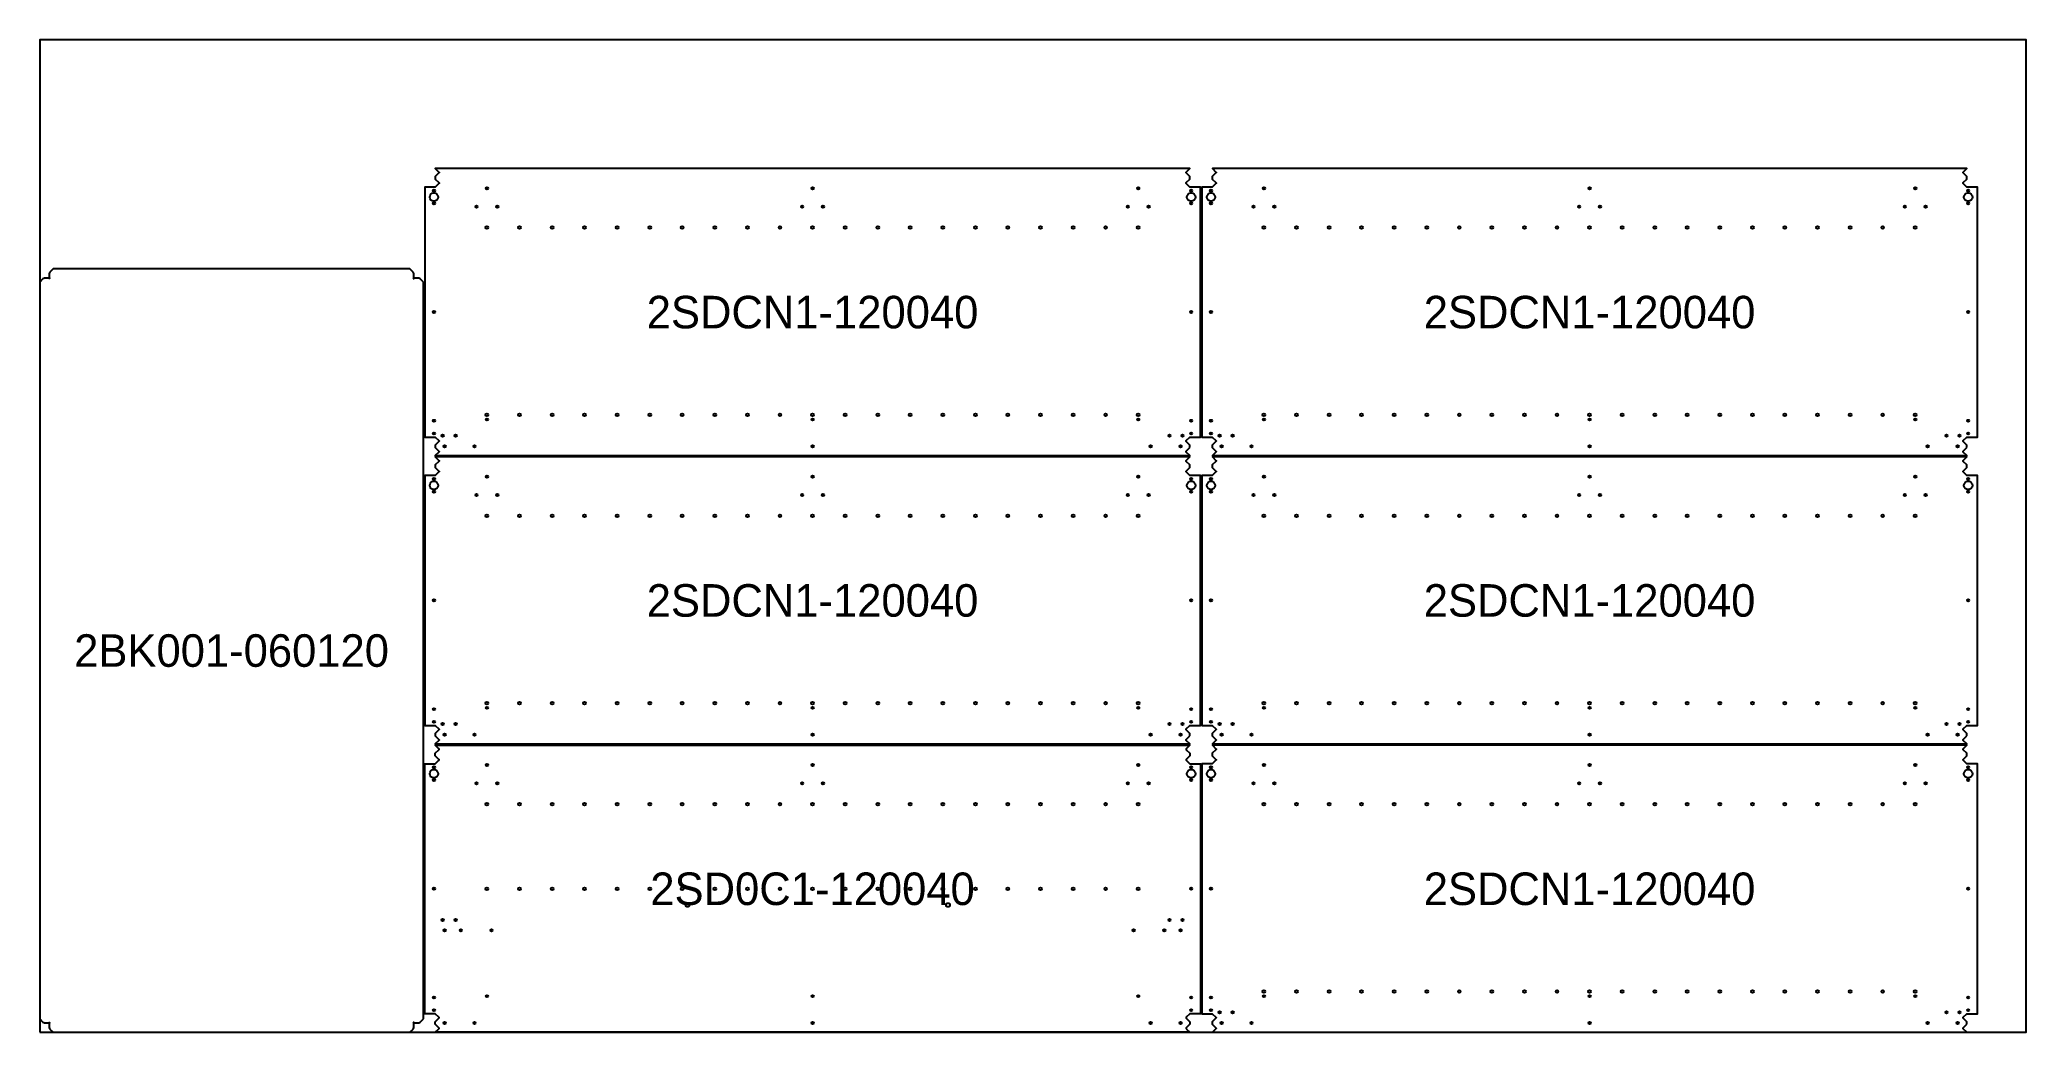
# Model space of a CAD drawing. Header units: millimetres. Extents: x 0 to 3050, y 0 to 1525.
import ezdxf
from ezdxf.enums import TextEntityAlignment as Align

# ---------------------------------------------------------------- set-up
doc = ezdxf.new("R2010")
doc.units = ezdxf.units.MM
for name, color, linetype in [('INTERIOR_PROFILES', 7, 'Continuous'), ('OUTER_PROFILES', 7, 'Continuous'), ('PART_LABELS', 7, 'Continuous'), ('SHEET_BORDER', 7, 'Continuous')]:
    doc.layers.add(name, color=color, linetype=linetype)

msp = doc.modelspace()

# ---------------------------------------------------------------- linework, layer by layer
at = {"layer": 'INTERIOR_PROFILES'}
for centre, radius in [((605.262, 1283.274), 6.5), ((605.262, 1293.024), 1.7), ((686.524, 1296.524), 1.7), ((1186.524, 1296.524), 1.7), ((1686.524, 1296.524), 1.7), ((1767.786, 1283.274), 6.5), ((1767.786, 1293.024), 1.7), ((1798.262, 1283.274), 6.5), ((1798.262, 1293.024), 1.7), ((1879.524, 1296.524), 1.7), ((2379.524, 1296.524), 1.7), ((2879.524, 1296.524), 1.7), ((2960.786, 1283.274), 6.5), ((2960.786, 1293.024), 1.7), ((605.262, 1273.524), 1.7), ((670.524, 1268.524), 1.7), ((702.524, 1268.524), 1.7), ((1170.524, 1268.524), 1.7), ((1202.524, 1268.524), 1.7), ((1670.524, 1268.524), 1.7), ((1702.524, 1268.524), 1.7), ((1767.786, 1273.524), 1.7), ((1798.262, 1273.524), 1.7), ((1863.524, 1268.524), 1.7), ((1895.524, 1268.524), 1.7), ((2363.524, 1268.524), 1.7), ((2395.524, 1268.524), 1.7), ((2863.524, 1268.524), 1.7), ((2895.524, 1268.524), 1.7), ((2960.786, 1273.524), 1.7), ((686.524, 1236.524), 2.117), ((736.524, 1236.524), 2.117), ((786.524, 1236.524), 2.117), ((836.524, 1236.524), 2.117), ((886.524, 1236.524), 2.117), ((936.524, 1236.524), 2.117), ((986.524, 1236.524), 2.117), ((1036.524, 1236.524), 2.117), ((1086.524, 1236.524), 2.117), ((1136.524, 1236.524), 2.117), ((1186.524, 1236.524), 2.117), ((1236.524, 1236.524), 2.117), ((1286.524, 1236.524), 2.117), ((1336.524, 1236.524), 2.117), ((1386.524, 1236.524), 2.117), ((1436.524, 1236.524), 2.117), ((1486.524, 1236.524), 2.117), ((1536.524, 1236.524), 2.117), ((1586.524, 1236.524), 2.117), ((1636.524, 1236.524), 2.117), ((1686.524, 1236.524), 2.117), ((1879.524, 1236.524), 2.117), ((1929.524, 1236.524), 2.117), ((1979.524, 1236.524), 2.117), ((2029.524, 1236.524), 2.117), ((2079.524, 1236.524), 2.117), ((2129.524, 1236.524), 2.117), ((2179.524, 1236.524), 2.117), ((2229.524, 1236.524), 2.117), ((2279.524, 1236.524), 2.117), ((2329.524, 1236.524), 2.117), ((2379.524, 1236.524), 2.117), ((2429.524, 1236.524), 2.117), ((2479.524, 1236.524), 2.117), ((2529.524, 1236.524), 2.117), ((2579.524, 1236.524), 2.117), ((2629.524, 1236.524), 2.117), ((2679.524, 1236.524), 2.117), ((2729.524, 1236.524), 2.117), ((2779.524, 1236.524), 2.117), ((2829.524, 1236.524), 2.117), ((2879.524, 1236.524), 2.117), ((605.262, 1106.524), 1.7), ((1767.786, 1106.524), 1.7), ((1798.262, 1106.524), 1.7), ((2960.786, 1106.524), 1.7), ((686.524, 948.524), 2.117), ((736.524, 948.524), 2.117), ((786.524, 948.524), 2.117), ((836.524, 948.524), 2.117), ((886.524, 948.524), 2.117), ((936.524, 948.524), 2.117), ((986.524, 948.524), 2.117), ((1036.524, 948.524), 2.117), ((1086.524, 948.524), 2.117), ((1136.524, 948.524), 2.117), ((1186.524, 948.524), 2.117), ((1236.524, 948.524), 2.117), ((1286.524, 948.524), 2.117), ((1336.524, 948.524), 2.117), ((1386.524, 948.524), 2.117), ((1436.524, 948.524), 2.117), ((1486.524, 948.524), 2.117), ((1536.524, 948.524), 2.117), ((1586.524, 948.524), 2.117), ((1636.524, 948.524), 2.117), ((1686.524, 948.524), 2.117), ((1879.524, 948.524), 2.117), ((1929.524, 948.524), 2.117), ((1979.524, 948.524), 2.117), ((2029.524, 948.524), 2.117), ((2079.524, 948.524), 2.117), ((2129.524, 948.524), 2.117), ((2179.524, 948.524), 2.117), ((2229.524, 948.524), 2.117), ((2279.524, 948.524), 2.117), ((2329.524, 948.524), 2.117), ((2379.524, 948.524), 2.117), ((2429.524, 948.524), 2.117), ((2479.524, 948.524), 2.117), ((2529.524, 948.524), 2.117), ((2579.524, 948.524), 2.117), ((2629.524, 948.524), 2.117), ((2679.524, 948.524), 2.117), ((2729.524, 948.524), 2.117), ((2779.524, 948.524), 2.117), ((2829.524, 948.524), 2.117), ((2879.524, 948.524), 2.117), ((605.262, 939.524), 1.7), ((605.262, 920.024), 1.7), ((618.524, 916.524), 1.7), ((638.524, 916.524), 1.7), ((686.524, 941.524), 1.7), ((1186.524, 941.524), 1.7), ((1686.524, 941.524), 1.7), ((1734.524, 916.524), 1.7), ((1754.524, 916.524), 1.7), ((1767.786, 939.524), 1.7), ((1767.786, 920.024), 1.7), ((1798.262, 939.524), 1.7), ((1798.262, 920.024), 1.7), ((1811.524, 916.524), 1.7), ((1831.524, 916.524), 1.7), ((1879.524, 941.524), 1.7), ((2379.524, 941.524), 1.7), ((2879.524, 941.524), 1.7), ((2927.524, 916.524), 1.7), ((2947.524, 916.524), 1.7), ((2960.786, 939.524), 1.7), ((2960.786, 920.024), 1.7), ((621.524, 900.262), 1.7), ((667.524, 900.262), 1.7), ((1186.524, 900.262), 1.7), ((1705.524, 900.262), 1.7), ((1751.524, 900.262), 1.7), ((1814.524, 900.262), 1.7), ((1860.524, 900.262), 1.7), ((2379.524, 900.262), 1.7), ((2898.524, 900.262), 1.7), ((2944.524, 900.262), 1.7), ((686.524, 853.524), 1.7), ((1186.524, 853.524), 1.7), ((1686.524, 853.524), 1.7), ((1879.524, 853.524), 1.7), ((2379.524, 853.524), 1.7), ((2879.524, 853.524), 1.7), ((605.262, 840.274), 6.5), ((605.262, 850.024), 1.7), ((605.262, 830.524), 1.7), ((670.524, 825.524), 1.7), ((702.524, 825.524), 1.7), ((1170.524, 825.524), 1.7), ((1202.524, 825.524), 1.7), ((1670.524, 825.524), 1.7), ((1702.524, 825.524), 1.7), ((1767.786, 840.274), 6.5), ((1767.786, 850.024), 1.7), ((1767.786, 830.524), 1.7), ((1798.262, 840.274), 6.5), ((1798.262, 850.024), 1.7), ((1798.262, 830.524), 1.7), ((1863.524, 825.524), 1.7), ((1895.524, 825.524), 1.7), ((2363.524, 825.524), 1.7), ((2395.524, 825.524), 1.7), ((2863.524, 825.524), 1.7), ((2895.524, 825.524), 1.7), ((2960.786, 840.274), 6.5), ((2960.786, 850.024), 1.7), ((2960.786, 830.524), 1.7), ((686.524, 793.524), 2.117), ((736.524, 793.524), 2.117), ((786.524, 793.524), 2.117), ((836.524, 793.524), 2.117), ((886.524, 793.524), 2.117), ((936.524, 793.524), 2.117), ((986.524, 793.524), 2.117), ((1036.524, 793.524), 2.117), ((1086.524, 793.524), 2.117), ((1136.524, 793.524), 2.117), ((1186.524, 793.524), 2.117), ((1236.524, 793.524), 2.117), ((1286.524, 793.524), 2.117), ((1336.524, 793.524), 2.117), ((1386.524, 793.524), 2.117), ((1436.524, 793.524), 2.117), ((1486.524, 793.524), 2.117), ((1536.524, 793.524), 2.117), ((1586.524, 793.524), 2.117), ((1636.524, 793.524), 2.117), ((1686.524, 793.524), 2.117), ((1879.524, 793.524), 2.117), ((1929.524, 793.524), 2.117), ((1979.524, 793.524), 2.117), ((2029.524, 793.524), 2.117), ((2079.524, 793.524), 2.117), ((2129.524, 793.524), 2.117), ((2179.524, 793.524), 2.117), ((2229.524, 793.524), 2.117), ((2279.524, 793.524), 2.117), ((2329.524, 793.524), 2.117), ((2379.524, 793.524), 2.117), ((2429.524, 793.524), 2.117), ((2479.524, 793.524), 2.117), ((2529.524, 793.524), 2.117), ((2579.524, 793.524), 2.117), ((2629.524, 793.524), 2.117), ((2679.524, 793.524), 2.117), ((2729.524, 793.524), 2.117), ((2779.524, 793.524), 2.117), ((2829.524, 793.524), 2.117), ((2879.524, 793.524), 2.117), ((605.262, 663.524), 1.7), ((1767.786, 663.524), 1.7), ((1798.262, 663.524), 1.7), ((2960.786, 663.524), 1.7), ((605.262, 496.524), 1.7), ((686.524, 505.524), 2.117), ((686.524, 498.524), 1.7), ((736.524, 505.524), 2.117), ((786.524, 505.524), 2.117), ((836.524, 505.524), 2.117), ((886.524, 505.524), 2.117), ((936.524, 505.524), 2.117), ((986.524, 505.524), 2.117), ((1036.524, 505.524), 2.117), ((1086.524, 505.524), 2.117), ((1136.524, 505.524), 2.117), ((1186.524, 505.524), 2.117), ((1186.524, 498.524), 1.7), ((1236.524, 505.524), 2.117), ((1286.524, 505.524), 2.117), ((1336.524, 505.524), 2.117), ((1386.524, 505.524), 2.117), ((1436.524, 505.524), 2.117), ((1486.524, 505.524), 2.117), ((1536.524, 505.524), 2.117), ((1586.524, 505.524), 2.117), ((1636.524, 505.524), 2.117), ((1686.524, 505.524), 2.117), ((1686.524, 498.524), 1.7), ((1767.786, 496.524), 1.7), ((1798.262, 496.524), 1.7), ((1879.524, 505.524), 2.117), ((1879.524, 498.524), 1.7), ((1929.524, 505.524), 2.117), ((1979.524, 505.524), 2.117), ((2029.524, 505.524), 2.117), ((2079.524, 505.524), 2.117), ((2129.524, 505.524), 2.117), ((2179.524, 505.524), 2.117), ((2229.524, 505.524), 2.117), ((2279.524, 505.524), 2.117), ((2329.524, 505.524), 2.117), ((2379.524, 505.524), 2.117), ((2379.524, 498.524), 1.7), ((2429.524, 505.524), 2.117), ((2479.524, 505.524), 2.117), ((2529.524, 505.524), 2.117), ((2579.524, 505.524), 2.117), ((2629.524, 505.524), 2.117), ((2679.524, 505.524), 2.117), ((2729.524, 505.524), 2.117), ((2779.524, 505.524), 2.117), ((2829.524, 505.524), 2.117), ((2879.524, 505.524), 2.117), ((2879.524, 498.524), 1.7), ((2960.786, 496.524), 1.7), ((605.262, 477.024), 1.7), ((618.524, 473.524), 1.7), ((621.524, 457.262), 1.7), ((638.524, 473.524), 1.7), ((667.524, 457.262), 1.7), ((1186.524, 457.262), 1.7), ((1705.524, 457.262), 1.7), ((1734.524, 473.524), 1.7), ((1751.524, 457.262), 1.7), ((1754.524, 473.524), 1.7), ((1767.786, 477.024), 1.7), ((1798.262, 477.024), 1.7), ((1811.524, 473.524), 1.7), ((1814.524, 457.262), 1.7), ((1831.524, 473.524), 1.7), ((1860.524, 457.262), 1.7), ((2379.524, 457.262), 1.7), ((2898.524, 457.262), 1.7), ((2927.524, 473.524), 1.7), ((2944.524, 457.262), 1.7), ((2947.524, 473.524), 1.7), ((2960.786, 477.024), 1.7), ((605.262, 397.274), 6.5), ((605.262, 407.024), 1.7), ((686.524, 410.524), 1.7), ((1186.524, 410.524), 1.7), ((1686.524, 410.524), 1.7), ((1767.786, 397.274), 6.5), ((1767.786, 407.024), 1.7), ((1798.262, 397.274), 6.5), ((1798.262, 407.024), 1.7), ((1879.524, 410.524), 1.7), ((2379.524, 410.524), 1.7), ((2879.524, 410.524), 1.7), ((2960.786, 397.274), 6.5), ((2960.786, 407.024), 1.7), ((605.262, 387.524), 1.7), ((670.524, 382.524), 1.7), ((702.524, 382.524), 1.7), ((1170.524, 382.524), 1.7), ((1202.524, 382.524), 1.7), ((1670.524, 382.524), 1.7), ((1702.524, 382.524), 1.7), ((1767.786, 387.524), 1.7), ((1798.262, 387.524), 1.7), ((1863.524, 382.524), 1.7), ((1895.524, 382.524), 1.7), ((2363.524, 382.524), 1.7), ((2395.524, 382.524), 1.7), ((2863.524, 382.524), 1.7), ((2895.524, 382.524), 1.7), ((2960.786, 387.524), 1.7), ((686.524, 350.524), 2.117), ((736.524, 350.524), 2.117), ((786.524, 350.524), 2.117), ((836.524, 350.524), 2.117), ((886.524, 350.524), 2.117), ((936.524, 350.524), 2.117), ((986.524, 350.524), 2.117), ((1036.524, 350.524), 2.117), ((1086.524, 350.524), 2.117), ((1136.524, 350.524), 2.117), ((1186.524, 350.524), 2.117), ((1236.524, 350.524), 2.117), ((1286.524, 350.524), 2.117), ((1336.524, 350.524), 2.117), ((1386.524, 350.524), 2.117), ((1436.524, 350.524), 2.117), ((1486.524, 350.524), 2.117), ((1536.524, 350.524), 2.117), ((1586.524, 350.524), 2.117), ((1636.524, 350.524), 2.117), ((1686.524, 350.524), 2.117), ((1879.524, 350.524), 2.117), ((1929.524, 350.524), 2.117), ((1979.524, 350.524), 2.117), ((2029.524, 350.524), 2.117), ((2079.524, 350.524), 2.117), ((2129.524, 350.524), 2.117), ((2179.524, 350.524), 2.117), ((2229.524, 350.524), 2.117), ((2279.524, 350.524), 2.117), ((2329.524, 350.524), 2.117), ((2379.524, 350.524), 2.117), ((2429.524, 350.524), 2.117), ((2479.524, 350.524), 2.117), ((2529.524, 350.524), 2.117), ((2579.524, 350.524), 2.117), ((2629.524, 350.524), 2.117), ((2679.524, 350.524), 2.117), ((2729.524, 350.524), 2.117), ((2779.524, 350.524), 2.117), ((2829.524, 350.524), 2.117), ((2879.524, 350.524), 2.117), ((605.262, 220.524), 1.7), ((686.524, 220.524), 2.117), ((736.524, 220.524), 2.117), ((786.524, 220.524), 2.117), ((836.524, 220.524), 2.117), ((886.524, 220.524), 2.117), ((936.524, 220.524), 2.117), ((986.524, 220.524), 2.117), ((1036.524, 220.524), 2.117), ((1086.524, 220.524), 2.117), ((1136.524, 220.524), 2.117), ((1186.524, 220.524), 2.117), ((1236.524, 220.524), 2.117), ((1286.524, 220.524), 2.117), ((1336.524, 220.524), 2.117), ((1386.524, 220.524), 2.117), ((1436.524, 220.524), 2.117), ((1486.524, 220.524), 2.117), ((1536.524, 220.524), 2.117), ((1586.524, 220.524), 2.117), ((1636.524, 220.524), 2.117), ((1686.524, 220.524), 2.117), ((1767.786, 220.524), 1.7), ((1798.262, 220.524), 1.7), ((2960.786, 220.524), 1.7), ((994.524, 195.524), 3), ((1394.524, 195.524), 3), ((618.524, 172.524), 1.7), ((621.524, 156.524), 1.7), ((638.524, 172.524), 1.7), ((646.524, 156.524), 1.7), ((693.524, 156.524), 1.7), ((1679.524, 156.524), 1.7), ((1726.524, 156.524), 1.7), ((1734.524, 172.524), 1.7), ((1751.524, 156.524), 1.7), ((1754.524, 172.524), 1.7), ((1879.524, 62.524), 2.117), ((1929.524, 62.524), 2.117), ((1979.524, 62.524), 2.117), ((2029.524, 62.524), 2.117), ((2079.524, 62.524), 2.117), ((2129.524, 62.524), 2.117), ((2179.524, 62.524), 2.117), ((2229.524, 62.524), 2.117), ((2279.524, 62.524), 2.117), ((2329.524, 62.524), 2.117), ((2379.524, 62.524), 2.117), ((2429.524, 62.524), 2.117), ((2479.524, 62.524), 2.117), ((2529.524, 62.524), 2.117), ((2579.524, 62.524), 2.117), ((2629.524, 62.524), 2.117), ((2679.524, 62.524), 2.117), ((2729.524, 62.524), 2.117), ((2779.524, 62.524), 2.117), ((2829.524, 62.524), 2.117), ((2879.524, 62.524), 2.117), ((605.262, 53.524), 1.7), ((605.262, 34.024), 1.7), ((686.524, 55.524), 1.7), ((1186.524, 55.524), 1.7), ((1686.524, 55.524), 1.7), ((1767.786, 53.524), 1.7), ((1767.786, 34.024), 1.7), ((1798.262, 53.524), 1.7), ((1798.262, 34.024), 1.7), ((1811.524, 30.524), 1.7), ((1831.524, 30.524), 1.7), ((1879.524, 55.524), 1.7), ((2379.524, 55.524), 1.7), ((2879.524, 55.524), 1.7), ((2927.524, 30.524), 1.7), ((2947.524, 30.524), 1.7), ((2960.786, 53.524), 1.7), ((2960.786, 34.024), 1.7), ((621.524, 14.262), 1.7), ((667.524, 14.262), 1.7), ((1186.524, 14.262), 1.7), ((1705.524, 14.262), 1.7), ((1751.524, 14.262), 1.7), ((1814.524, 14.262), 1.7), ((1860.524, 14.262), 1.7), ((2379.524, 14.262), 1.7), ((2898.524, 14.262), 1.7), ((2944.524, 14.262), 1.7)]:
    msp.add_circle(centre, radius, dxfattribs=at)
at = {"layer": 'OUTER_PROFILES'}
for p, q in [((14.547, 1165.786), (14.547, 1159.786)), ((20.547, 1173.048), (15.547, 1168.048)), ((568.405, 1173.048), (20.547, 1173.048)), ((573.405, 1168.048), (568.405, 1173.048)), ((574.405, 1159.786), (574.405, 1165.786)), ((4.952, 1157.453), (-0.048, 1152.453)), ((-0.048, 1152.453), (-0.048, 20.595)), ((13.214, 1158.453), (7.214, 1158.453)), ((15.547, 1157.524), (15.476, 1157.453)), ((573.476, 1157.453), (573.405, 1157.524)), ((581.738, 1158.453), (575.738, 1158.453)), ((589, 1152.453), (584, 1157.453)), ((589, 20.595), (589, 1152.453)), ((-0.048, 20.595), (4.952, 15.595)), ((7.214, 14.595), (13.214, 14.595)), ((14.547, 13.262), (14.547, 7.262)), ((15.476, 15.595), (15.547, 15.524)), ((15.547, 5), (20.547, 0)), ((20.547, 0), (568.405, 0)), ((568.405, 0), (573.405, 5)), ((573.405, 15.524), (573.476, 15.595)), ((574.405, 7.262), (574.405, 13.262)), ((575.738, 14.595), (581.738, 14.595)), ((584, 15.595), (589, 20.595))]:
    msp.add_line(p, q, dxfattribs=at)
for points in [[(1765.786, 898.333), (1765.786, 902.191), (1760.291, 907.686, -0.414214), (1760.291, 909.1), (1765.786, 914.595), (1782.048, 914.595), (1782.048, 1298.453), (1765.786, 1298.453), (1760.291, 1303.948, -0.414214), (1760.291, 1305.362), (1765.786, 1310.857), (1765.786, 1314.715), (1760.291, 1320.21, -0.414214), (1760.291, 1321.624), (1765.715, 1327.048), (607.333, 1327.048), (612.757, 1321.624, -0.414214), (612.757, 1320.21), (607.262, 1314.715), (607.262, 1310.857), (612.757, 1305.362, -0.414214), (612.757, 1303.948), (607.262, 1298.453), (591, 1298.453), (591, 914.595), (607.262, 914.595), (612.757, 909.1, -0.414214), (612.757, 907.686), (607.262, 902.191), (607.262, 898.333), (612.757, 892.838, -0.414214), (612.757, 891.424), (607.333, 886), (1765.715, 886), (1760.291, 891.424, -0.414214), (1760.291, 892.838)], [(2958.786, 898.333), (2958.786, 902.191), (2953.291, 907.686, -0.414214), (2953.291, 909.1), (2958.786, 914.595), (2975.048, 914.595), (2975.048, 1298.453), (2958.786, 1298.453), (2953.291, 1303.948, -0.414214), (2953.291, 1305.362), (2958.786, 1310.857), (2958.786, 1314.715), (2953.291, 1320.21, -0.414214), (2953.291, 1321.624), (2958.715, 1327.048), (1800.333, 1327.048), (1805.757, 1321.624, -0.414214), (1805.757, 1320.21), (1800.262, 1314.715), (1800.262, 1310.857), (1805.757, 1305.362, -0.414214), (1805.757, 1303.948), (1800.262, 1298.453), (1784, 1298.453), (1784, 914.595), (1800.262, 914.595), (1805.757, 909.1, -0.414214), (1805.757, 907.686), (1800.262, 902.191), (1800.262, 898.333), (1805.757, 892.838, -0.414214), (1805.757, 891.424), (1800.333, 886), (2958.715, 886), (2953.291, 891.424, -0.414214), (2953.291, 892.838)], [(1765.786, 455.333), (1765.786, 459.191), (1760.291, 464.686, -0.414214), (1760.291, 466.1), (1765.786, 471.595), (1782.048, 471.595), (1782.048, 855.453), (1765.786, 855.453), (1760.291, 860.948, -0.414214), (1760.291, 862.362), (1765.786, 867.857), (1765.786, 871.715), (1760.291, 877.21, -0.414214), (1760.291, 878.624), (1765.715, 884.048), (607.333, 884.048), (612.757, 878.624, -0.414214), (612.757, 877.21), (607.262, 871.715), (607.262, 867.857), (612.757, 862.362, -0.414214), (612.757, 860.948), (607.262, 855.453), (591, 855.453), (591, 471.595), (607.262, 471.595), (612.757, 466.1, -0.414214), (612.757, 464.686), (607.262, 459.191), (607.262, 455.333), (612.757, 449.838, -0.414214), (612.757, 448.424), (607.333, 443), (1765.715, 443), (1760.291, 448.424, -0.414214), (1760.291, 449.838)], [(2958.786, 455.333), (2958.786, 459.191), (2953.291, 464.686, -0.414214), (2953.291, 466.1), (2958.786, 471.595), (2975.048, 471.595), (2975.048, 855.453), (2958.786, 855.453), (2953.291, 860.948, -0.414214), (2953.291, 862.362), (2958.786, 867.857), (2958.786, 871.715), (2953.291, 877.21, -0.414214), (2953.291, 878.624), (2958.715, 884.048), (1800.333, 884.048), (1805.757, 878.624, -0.414214), (1805.757, 877.21), (1800.262, 871.715), (1800.262, 867.857), (1805.757, 862.362, -0.414214), (1805.757, 860.948), (1800.262, 855.453), (1784, 855.453), (1784, 471.595), (1800.262, 471.595), (1805.757, 466.1, -0.414214), (1805.757, 464.686), (1800.262, 459.191), (1800.262, 455.333), (1805.757, 449.838, -0.414214), (1805.757, 448.424), (1800.333, 443), (2958.715, 443), (2953.291, 448.424, -0.414214), (2953.291, 449.838)], [(1760.291, 5.424), (1765.715, 0), (607.333, 0), (612.757, 5.424, 0.414214), (612.757, 6.838), (607.262, 12.333), (607.262, 16.191), (612.757, 21.686, 0.414214), (612.757, 23.1), (607.262, 28.595), (591, 28.595), (591, 412.453), (607.262, 412.453), (612.757, 417.948, 0.414214), (612.757, 419.362), (607.262, 424.857), (607.262, 428.715), (612.757, 434.21, 0.414214), (612.757, 435.624), (607.333, 441.048), (1765.715, 441.048), (1760.291, 435.624, 0.414214), (1760.291, 434.21), (1765.786, 428.715), (1765.786, 424.857), (1760.291, 419.362, 0.414214), (1760.291, 417.948), (1765.786, 412.453), (1782.048, 412.453), (1782.048, 28.595), (1765.786, 28.595), (1760.291, 23.1, 0.414214), (1760.291, 21.686), (1765.786, 16.191), (1765.786, 12.333), (1760.291, 6.838, 0.414214)], [(2958.786, 12.333), (2958.786, 16.191), (2953.291, 21.686, -0.414214), (2953.291, 23.1), (2958.786, 28.595), (2975.048, 28.595), (2975.048, 412.453), (2958.786, 412.453), (2953.291, 417.948, -0.414214), (2953.291, 419.362), (2958.786, 424.857), (2958.786, 428.715), (2953.291, 434.21, -0.414214), (2953.291, 435.624), (2958.715, 441.048), (1800.333, 441.048), (1805.757, 435.624, -0.414214), (1805.757, 434.21), (1800.262, 428.715), (1800.262, 424.857), (1805.757, 419.362, -0.414214), (1805.757, 417.948), (1800.262, 412.453), (1784, 412.453), (1784, 28.595), (1800.262, 28.595), (1805.757, 23.1, -0.414214), (1805.757, 21.686), (1800.262, 16.191), (1800.262, 12.333), (1805.757, 6.838, -0.414214), (1805.757, 5.424), (1800.333, 0), (2958.715, 0), (2953.291, 5.424, -0.414214), (2953.291, 6.838)]]:
    msp.add_lwpolyline(points, format="xyb", close=True, dxfattribs=at)
for points, knots in [([(15.547, 1168.048), (15.056, 1167.341), (14.6, 1166.634), (14.552, 1165.927), (14.548, 1165.88), (14.547, 1165.833), (14.547, 1165.786)], [1.570796, 1.570796, 1.570796, 1.570796, 3.043762, 3.043762, 3.043762, 3.141593, 3.141593, 3.141593, 3.141593]), ([(14.547, 1159.786), (14.547, 1159.079), (14.961, 1158.372), (15.449, 1157.665), (15.482, 1157.618), (15.514, 1157.571), (15.547, 1157.524)], [-3.141593, -3.141593, -3.141593, -3.141593, -1.668627, -1.668627, -1.668627, -1.570796, -1.570796, -1.570796, -1.570796]), ([(574.405, 1165.786), (574.405, 1165.833), (574.404, 1165.88), (574.401, 1165.927), (574.353, 1166.634), (573.896, 1167.341), (573.405, 1168.048)], [-3.141593, -3.141593, -3.141593, -3.141593, -3.043762, -3.043762, -3.043762, -1.570796, -1.570796, -1.570796, -1.570796]), ([(573.405, 1157.524), (573.438, 1157.571), (573.471, 1157.618), (573.503, 1157.665), (573.992, 1158.372), (574.405, 1159.079), (574.405, 1159.786)], [1.570796, 1.570796, 1.570796, 1.570796, 1.668627, 1.668627, 1.668627, 3.141593, 3.141593, 3.141593, 3.141593]), ([(7.214, 1158.453), (7.167, 1158.453), (7.12, 1158.452), (7.073, 1158.448), (6.366, 1158.4), (5.659, 1157.944), (4.952, 1157.453)], [-3.141593, -3.141593, -3.141593, -3.141593, -3.043762, -3.043762, -3.043762, -1.570796, -1.570796, -1.570796, -1.570796]), ([(15.476, 1157.453), (15.429, 1157.486), (15.382, 1157.518), (15.335, 1157.551), (14.628, 1158.039), (13.921, 1158.453), (13.214, 1158.453)], [1.570796, 1.570796, 1.570796, 1.570796, 1.668627, 1.668627, 1.668627, 3.141593, 3.141593, 3.141593, 3.141593]), ([(575.738, 1158.453), (575.031, 1158.453), (574.324, 1158.039), (573.617, 1157.551), (573.57, 1157.518), (573.523, 1157.486), (573.476, 1157.453)], [-3.141593, -3.141593, -3.141593, -3.141593, -1.668627, -1.668627, -1.668627, -1.570796, -1.570796, -1.570796, -1.570796]), ([(584, 1157.453), (583.293, 1157.944), (582.586, 1158.4), (581.879, 1158.448), (581.832, 1158.452), (581.785, 1158.453), (581.738, 1158.453)], [1.570796, 1.570796, 1.570796, 1.570796, 3.043762, 3.043762, 3.043762, 3.141593, 3.141593, 3.141593, 3.141593]), ([(4.952, 15.595), (5.659, 15.104), (6.366, 14.647), (7.073, 14.599), (7.12, 14.596), (7.167, 14.595), (7.214, 14.595)], [1.570796, 1.570796, 1.570796, 1.570796, 3.043762, 3.043762, 3.043762, 3.141593, 3.141593, 3.141593, 3.141593]), ([(13.214, 14.595), (13.921, 14.595), (14.628, 15.008), (15.335, 15.497), (15.382, 15.529), (15.429, 15.562), (15.476, 15.595)], [-3.141593, -3.141593, -3.141593, -3.141593, -1.668627, -1.668627, -1.668627, -1.570796, -1.570796, -1.570796, -1.570796]), ([(15.547, 15.524), (15.514, 15.477), (15.482, 15.43), (15.449, 15.383), (14.961, 14.676), (14.547, 13.969), (14.547, 13.262)], [1.570796, 1.570796, 1.570796, 1.570796, 1.668627, 1.668627, 1.668627, 3.141593, 3.141593, 3.141593, 3.141593]), ([(14.547, 7.262), (14.547, 7.215), (14.548, 7.168), (14.552, 7.121), (14.6, 6.414), (15.056, 5.707), (15.547, 5)], [-3.141593, -3.141593, -3.141593, -3.141593, -3.043762, -3.043762, -3.043762, -1.570796, -1.570796, -1.570796, -1.570796]), ([(574.405, 13.262), (574.405, 13.969), (573.992, 14.676), (573.503, 15.383), (573.471, 15.43), (573.438, 15.477), (573.405, 15.524)], [-3.141593, -3.141593, -3.141593, -3.141593, -1.668627, -1.668627, -1.668627, -1.570796, -1.570796, -1.570796, -1.570796]), ([(573.405, 5), (573.896, 5.707), (574.353, 6.414), (574.401, 7.121), (574.404, 7.168), (574.405, 7.215), (574.405, 7.262)], [1.570796, 1.570796, 1.570796, 1.570796, 3.043762, 3.043762, 3.043762, 3.141593, 3.141593, 3.141593, 3.141593]), ([(573.476, 15.595), (573.523, 15.562), (573.57, 15.529), (573.617, 15.497), (574.324, 15.008), (575.031, 14.595), (575.738, 14.595)], [1.570796, 1.570796, 1.570796, 1.570796, 1.668627, 1.668627, 1.668627, 3.141593, 3.141593, 3.141593, 3.141593]), ([(581.738, 14.595), (581.785, 14.595), (581.832, 14.596), (581.879, 14.599), (582.586, 14.647), (583.293, 15.104), (584, 15.595)], [-3.141593, -3.141593, -3.141593, -3.141593, -3.043762, -3.043762, -3.043762, -1.570796, -1.570796, -1.570796, -1.570796])]:
    msp.add_open_spline(points, degree=3, knots=knots, dxfattribs=at)
at = {"layer": 'SHEET_BORDER'}
msp.add_lwpolyline([(0, 0), (3050, 0), (3050, 1525), (0, 1525), (0, 0)], close=True, dxfattribs=at)

# ---------------------------------------------------------------- texts
at = {"layer": 'PART_LABELS'}
for s, p in [('2SDCN1-120040', (1186.5, 1106.5)), ('2SDCN1-120040', (2379.5, 1106.5)), ('2SDCN1-120040', (1186.5, 663.5)), ('2SDCN1-120040', (2379.5, 663.5)), ('2BK001-060120', (294.5, 586.5)), ('2SD0C1-120040', (1186.5, 220.5)), ('2SDCN1-120040', (2379.5, 220.5))]:
    msp.add_text(s, height=50, dxfattribs=at).set_placement(p, align=Align.MIDDLE_CENTER)

doc.saveas('drawing.dxf')
